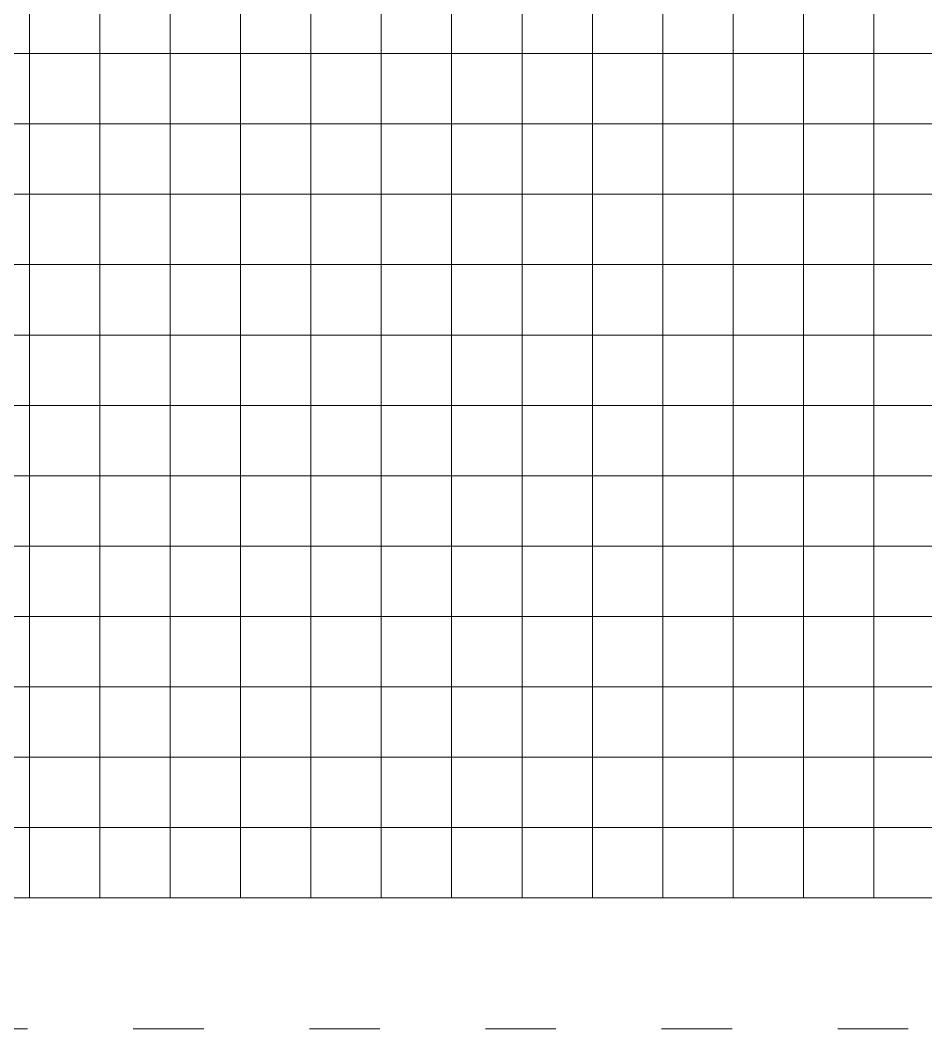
# Model space of a CAD drawing. Header units: millimetres. Extents: x 6388 to 10588, y 8 to 2978.
# Drawn here: x 9596.8 to 9751.1, y 2234.7 to 2406.6 of the extents above; entities that cross this region are included whole.
import ezdxf

# ---------------------------------------------------------------- set-up
doc = ezdxf.new("R2010")
doc.units = ezdxf.units.MM
doc.linetypes.add('ACAD_ISO03W100', pattern=[30, 12, -18])

msp = doc.modelspace()

# ---------------------------------------------------------------- linework, layer by layer
at = {"lineweight": 5}
for p, q in [((9598.4, 2412.85), (9598.4, 2400.86)), ((9610.39, 2412.85), (9610.39, 2400.86)), ((9610.39, 2400.86), (9610.39, 2412.85)), ((9622.37, 2412.85), (9622.37, 2400.86)), ((9622.37, 2400.86), (9622.37, 2412.85)), ((9634.36, 2412.85), (9634.36, 2400.86)), ((9634.36, 2400.86), (9634.36, 2412.85)), ((9646.35, 2412.85), (9646.35, 2400.86)), ((9646.35, 2400.86), (9646.35, 2412.85)), ((9658.33, 2412.85), (9658.33, 2400.86)), ((9658.33, 2400.86), (9658.33, 2412.85)), ((9670.32, 2412.85), (9670.32, 2400.86)), ((9670.32, 2400.86), (9670.32, 2412.85)), ((9682.31, 2412.85), (9682.31, 2400.86)), ((9682.31, 2400.86), (9682.31, 2412.85)), ((9694.29, 2412.85), (9694.29, 2400.86)), ((9694.29, 2400.86), (9694.29, 2412.85)), ((9706.28, 2412.85), (9706.28, 2400.86)), ((9706.28, 2400.86), (9706.28, 2412.85)), ((9718.26, 2412.85), (9718.26, 2400.86)), ((9718.26, 2400.86), (9718.26, 2412.85)), ((9730.25, 2412.85), (9730.25, 2400.86)), ((9730.25, 2400.86), (9730.25, 2412.85)), ((9742.24, 2412.85), (9742.24, 2400.86)), ((9742.24, 2400.86), (9742.24, 2412.85)), ((9598.4, 2400.86), (9586.42, 2400.86)), ((9586.42, 2400.86), (9598.4, 2400.86)), ((9610.39, 2400.86), (9598.4, 2400.86)), ((9598.4, 2400.86), (9598.4, 2388.88)), ((9598.4, 2400.86), (9610.39, 2400.86)), ((9622.37, 2400.86), (9610.39, 2400.86)), ((9610.39, 2400.86), (9610.39, 2388.88)), ((9610.39, 2388.88), (9610.39, 2400.86)), ((9610.39, 2400.86), (9622.37, 2400.86)), ((9634.36, 2400.86), (9622.37, 2400.86)), ((9622.37, 2400.86), (9622.37, 2388.88)), ((9622.37, 2388.88), (9622.37, 2400.86)), ((9622.37, 2400.86), (9634.36, 2400.86)), ((9646.35, 2400.86), (9634.36, 2400.86)), ((9634.36, 2400.86), (9634.36, 2388.88)), ((9634.36, 2388.88), (9634.36, 2400.86)), ((9634.36, 2400.86), (9646.35, 2400.86)), ((9658.33, 2400.86), (9646.35, 2400.86)), ((9646.35, 2400.86), (9646.35, 2388.88)), ((9646.35, 2388.88), (9646.35, 2400.86)), ((9646.35, 2400.86), (9658.33, 2400.86)), ((9670.32, 2400.86), (9658.33, 2400.86)), ((9658.33, 2400.86), (9658.33, 2388.88)), ((9658.33, 2388.88), (9658.33, 2400.86)), ((9658.33, 2400.86), (9670.32, 2400.86)), ((9682.31, 2400.86), (9670.32, 2400.86)), ((9670.32, 2400.86), (9670.32, 2388.88)), ((9670.32, 2388.88), (9670.32, 2400.86)), ((9670.32, 2400.86), (9682.31, 2400.86)), ((9694.29, 2400.86), (9682.31, 2400.86)), ((9682.31, 2400.86), (9682.31, 2388.88)), ((9682.31, 2388.88), (9682.31, 2400.86)), ((9682.31, 2400.86), (9694.29, 2400.86)), ((9706.28, 2400.86), (9694.29, 2400.86)), ((9694.29, 2400.86), (9694.29, 2388.88)), ((9694.29, 2388.88), (9694.29, 2400.86)), ((9694.29, 2400.86), (9706.28, 2400.86)), ((9718.26, 2400.86), (9706.28, 2400.86)), ((9706.28, 2400.86), (9706.28, 2388.88)), ((9706.28, 2388.88), (9706.28, 2400.86)), ((9706.28, 2400.86), (9718.26, 2400.86)), ((9730.25, 2400.86), (9718.26, 2400.86)), ((9718.26, 2400.86), (9718.26, 2388.88)), ((9718.26, 2388.88), (9718.26, 2400.86)), ((9718.26, 2400.86), (9730.25, 2400.86)), ((9742.24, 2400.86), (9730.25, 2400.86)), ((9730.25, 2400.86), (9730.25, 2388.88)), ((9730.25, 2388.88), (9730.25, 2400.86)), ((9730.25, 2400.86), (9742.24, 2400.86)), ((9754.22, 2400.86), (9742.24, 2400.86)), ((9742.24, 2400.86), (9742.24, 2388.88)), ((9742.24, 2388.88), (9742.24, 2400.86)), ((9742.24, 2400.86), (9754.22, 2400.86)), ((9598.4, 2388.88), (9586.42, 2388.88)), ((9610.39, 2388.88), (9598.4, 2388.88)), ((9598.4, 2388.88), (9598.4, 2376.89)), ((9598.4, 2376.89), (9598.4, 2388.88)), ((9598.4, 2388.88), (9610.39, 2388.88)), ((9622.37, 2388.88), (9610.39, 2388.88)), ((9610.39, 2388.88), (9610.39, 2376.89)), ((9610.39, 2376.89), (9610.39, 2388.88)), ((9610.39, 2388.88), (9622.37, 2388.88)), ((9634.36, 2388.88), (9622.37, 2388.88)), ((9622.37, 2388.88), (9622.37, 2376.89)), ((9622.37, 2376.89), (9622.37, 2388.88)), ((9622.37, 2388.88), (9634.36, 2388.88)), ((9646.35, 2388.88), (9634.36, 2388.88)), ((9634.36, 2388.88), (9634.36, 2376.89)), ((9634.36, 2376.89), (9634.36, 2388.88)), ((9634.36, 2388.88), (9646.35, 2388.88)), ((9658.33, 2388.88), (9646.35, 2388.88)), ((9646.35, 2388.88), (9646.35, 2376.89)), ((9646.35, 2376.89), (9646.35, 2388.88)), ((9646.35, 2388.88), (9658.33, 2388.88)), ((9670.32, 2388.88), (9658.33, 2388.88)), ((9658.33, 2388.88), (9658.33, 2376.89)), ((9658.33, 2376.89), (9658.33, 2388.88)), ((9658.33, 2388.88), (9670.32, 2388.88)), ((9682.31, 2388.88), (9670.32, 2388.88)), ((9670.32, 2388.88), (9670.32, 2376.89)), ((9670.32, 2376.89), (9670.32, 2388.88)), ((9670.32, 2388.88), (9682.31, 2388.88)), ((9694.29, 2388.88), (9682.31, 2388.88)), ((9682.31, 2388.88), (9682.31, 2376.89)), ((9682.31, 2376.89), (9682.31, 2388.88)), ((9682.31, 2388.88), (9694.29, 2388.88)), ((9706.28, 2388.88), (9694.29, 2388.88)), ((9694.29, 2388.88), (9694.29, 2376.89)), ((9694.29, 2376.89), (9694.29, 2388.88)), ((9694.29, 2388.88), (9706.28, 2388.88)), ((9718.26, 2388.88), (9706.28, 2388.88)), ((9706.28, 2388.88), (9706.28, 2376.89)), ((9706.28, 2376.89), (9706.28, 2388.88)), ((9706.28, 2388.88), (9718.26, 2388.88)), ((9730.25, 2388.88), (9718.26, 2388.88)), ((9718.26, 2388.88), (9718.26, 2376.89)), ((9718.26, 2376.89), (9718.26, 2388.88)), ((9718.26, 2388.88), (9730.25, 2388.88)), ((9742.24, 2388.88), (9730.25, 2388.88)), ((9730.25, 2388.88), (9730.25, 2376.89)), ((9730.25, 2376.89), (9730.25, 2388.88)), ((9730.25, 2388.88), (9742.24, 2388.88)), ((9754.22, 2388.88), (9742.24, 2388.88)), ((9742.24, 2388.88), (9742.24, 2376.89)), ((9742.24, 2376.89), (9742.24, 2388.88)), ((9742.24, 2388.88), (9754.22, 2388.88)), ((9598.4, 2376.89), (9586.42, 2376.89)), ((9586.42, 2376.89), (9598.4, 2376.89)), ((9610.39, 2376.89), (9598.4, 2376.89)), ((9598.4, 2376.89), (9598.4, 2364.91)), ((9598.4, 2364.91), (9598.4, 2376.89)), ((9598.4, 2376.89), (9610.39, 2376.89)), ((9622.37, 2376.89), (9610.39, 2376.89)), ((9610.39, 2376.89), (9610.39, 2364.91)), ((9610.39, 2364.91), (9610.39, 2376.89)), ((9610.39, 2376.89), (9622.37, 2376.89)), ((9634.36, 2376.89), (9622.37, 2376.89)), ((9622.37, 2376.89), (9622.37, 2364.91)), ((9622.37, 2364.91), (9622.37, 2376.89)), ((9622.37, 2376.89), (9634.36, 2376.89)), ((9646.35, 2376.89), (9634.36, 2376.89)), ((9634.36, 2376.89), (9634.36, 2364.91)), ((9634.36, 2364.91), (9634.36, 2376.89)), ((9634.36, 2376.89), (9646.35, 2376.89)), ((9658.33, 2376.89), (9646.35, 2376.89)), ((9646.35, 2376.89), (9646.35, 2364.91)), ((9646.35, 2364.91), (9646.35, 2376.89)), ((9646.35, 2376.89), (9658.33, 2376.89)), ((9670.32, 2376.89), (9658.33, 2376.89)), ((9658.33, 2376.89), (9658.33, 2364.91)), ((9658.33, 2364.91), (9658.33, 2376.89)), ((9658.33, 2376.89), (9670.32, 2376.89)), ((9682.31, 2376.89), (9670.32, 2376.89)), ((9670.32, 2376.89), (9670.32, 2364.91)), ((9670.32, 2364.91), (9670.32, 2376.89)), ((9670.32, 2376.89), (9682.31, 2376.89)), ((9694.29, 2376.89), (9682.31, 2376.89)), ((9682.31, 2376.89), (9682.31, 2364.91)), ((9682.31, 2364.91), (9682.31, 2376.89)), ((9682.31, 2376.89), (9694.29, 2376.89)), ((9706.28, 2376.89), (9694.29, 2376.89)), ((9694.29, 2376.89), (9694.29, 2364.91)), ((9694.29, 2364.91), (9694.29, 2376.89)), ((9694.29, 2376.89), (9706.28, 2376.89)), ((9718.26, 2376.89), (9706.28, 2376.89)), ((9706.28, 2376.89), (9706.28, 2364.91)), ((9706.28, 2364.91), (9706.28, 2376.89)), ((9706.28, 2376.89), (9718.26, 2376.89)), ((9730.25, 2376.89), (9718.26, 2376.89)), ((9718.26, 2376.89), (9718.26, 2364.91)), ((9718.26, 2364.91), (9718.26, 2376.89)), ((9718.26, 2376.89), (9730.25, 2376.89)), ((9742.24, 2376.89), (9730.25, 2376.89)), ((9730.25, 2376.89), (9730.25, 2364.91)), ((9730.25, 2364.91), (9730.25, 2376.89)), ((9730.25, 2376.89), (9742.24, 2376.89)), ((9754.22, 2376.89), (9742.24, 2376.89)), ((9742.24, 2376.89), (9742.24, 2364.91)), ((9742.24, 2364.91), (9742.24, 2376.89)), ((9742.24, 2376.89), (9754.22, 2376.89)), ((9598.4, 2364.91), (9586.42, 2364.91)), ((9586.42, 2364.91), (9598.4, 2364.91)), ((9610.39, 2364.91), (9598.4, 2364.91)), ((9598.4, 2364.91), (9598.4, 2352.92)), ((9598.4, 2352.92), (9598.4, 2364.91)), ((9598.4, 2364.91), (9610.39, 2364.91)), ((9622.37, 2364.91), (9610.39, 2364.91)), ((9610.39, 2364.91), (9610.39, 2352.92)), ((9610.39, 2352.92), (9610.39, 2364.91)), ((9610.39, 2364.91), (9622.37, 2364.91)), ((9634.36, 2364.91), (9622.37, 2364.91)), ((9622.37, 2364.91), (9622.37, 2352.92)), ((9622.37, 2352.92), (9622.37, 2364.91)), ((9622.37, 2364.91), (9634.36, 2364.91)), ((9646.35, 2364.91), (9634.36, 2364.91)), ((9634.36, 2364.91), (9634.36, 2352.92)), ((9634.36, 2352.92), (9634.36, 2364.91)), ((9634.36, 2364.91), (9646.35, 2364.91)), ((9658.33, 2364.91), (9646.35, 2364.91)), ((9646.35, 2364.91), (9646.35, 2352.92)), ((9646.35, 2352.92), (9646.35, 2364.91)), ((9646.35, 2364.91), (9658.33, 2364.91)), ((9670.32, 2364.91), (9658.33, 2364.91)), ((9658.33, 2364.91), (9658.33, 2352.92)), ((9658.33, 2352.92), (9658.33, 2364.91)), ((9658.33, 2364.91), (9670.32, 2364.91)), ((9682.31, 2364.91), (9670.32, 2364.91)), ((9670.32, 2364.91), (9670.32, 2352.92)), ((9670.32, 2352.92), (9670.32, 2364.91)), ((9670.32, 2364.91), (9682.31, 2364.91)), ((9694.29, 2364.91), (9682.31, 2364.91)), ((9682.31, 2364.91), (9682.31, 2352.92)), ((9682.31, 2352.92), (9682.31, 2364.91)), ((9682.31, 2364.91), (9694.29, 2364.91)), ((9706.28, 2364.91), (9694.29, 2364.91)), ((9694.29, 2364.91), (9694.29, 2352.92)), ((9694.29, 2352.92), (9694.29, 2364.91)), ((9694.29, 2364.91), (9706.28, 2364.91)), ((9718.26, 2364.91), (9706.28, 2364.91)), ((9706.28, 2364.91), (9706.28, 2352.92)), ((9706.28, 2352.92), (9706.28, 2364.91)), ((9706.28, 2364.91), (9718.26, 2364.91)), ((9730.25, 2364.91), (9718.26, 2364.91)), ((9718.26, 2364.91), (9718.26, 2352.92)), ((9718.26, 2352.92), (9718.26, 2364.91)), ((9718.26, 2364.91), (9730.25, 2364.91)), ((9742.24, 2364.91), (9730.25, 2364.91)), ((9730.25, 2364.91), (9730.25, 2352.92)), ((9730.25, 2352.92), (9730.25, 2364.91)), ((9730.25, 2364.91), (9742.24, 2364.91)), ((9754.22, 2364.91), (9742.24, 2364.91)), ((9742.24, 2364.91), (9742.24, 2352.92)), ((9742.24, 2352.92), (9742.24, 2364.91)), ((9742.24, 2364.91), (9754.22, 2364.91)), ((9598.4, 2352.92), (9586.42, 2352.92)), ((9586.42, 2352.92), (9598.4, 2352.92)), ((9610.39, 2352.92), (9598.4, 2352.92)), ((9598.4, 2352.92), (9598.4, 2340.93)), ((9598.4, 2340.93), (9598.4, 2352.92)), ((9598.4, 2352.92), (9610.39, 2352.92)), ((9622.37, 2352.92), (9610.39, 2352.92)), ((9610.39, 2352.92), (9610.39, 2340.93)), ((9610.39, 2340.93), (9610.39, 2352.92)), ((9610.39, 2352.92), (9622.37, 2352.92)), ((9634.36, 2352.92), (9622.37, 2352.92)), ((9622.37, 2352.92), (9622.37, 2340.93)), ((9622.37, 2340.93), (9622.37, 2352.92)), ((9622.37, 2352.92), (9634.36, 2352.92)), ((9646.35, 2352.92), (9634.36, 2352.92)), ((9634.36, 2352.92), (9634.36, 2340.93)), ((9634.36, 2340.93), (9634.36, 2352.92)), ((9634.36, 2352.92), (9646.35, 2352.92)), ((9658.33, 2352.92), (9646.35, 2352.92)), ((9646.35, 2352.92), (9646.35, 2340.93)), ((9646.35, 2340.93), (9646.35, 2352.92)), ((9646.35, 2352.92), (9658.33, 2352.92)), ((9670.32, 2352.92), (9658.33, 2352.92)), ((9658.33, 2352.92), (9658.33, 2340.93)), ((9658.33, 2340.93), (9658.33, 2352.92)), ((9658.33, 2352.92), (9670.32, 2352.92)), ((9682.31, 2352.92), (9670.32, 2352.92)), ((9670.32, 2352.92), (9670.32, 2340.93)), ((9670.32, 2340.93), (9670.32, 2352.92)), ((9670.32, 2352.92), (9682.31, 2352.92)), ((9694.29, 2352.92), (9682.31, 2352.92)), ((9682.31, 2352.92), (9682.31, 2340.93)), ((9682.31, 2340.93), (9682.31, 2352.92)), ((9682.31, 2352.92), (9694.29, 2352.92)), ((9706.28, 2352.92), (9694.29, 2352.92)), ((9694.29, 2352.92), (9694.29, 2340.93)), ((9694.29, 2340.93), (9694.29, 2352.92)), ((9694.29, 2352.92), (9706.28, 2352.92)), ((9718.26, 2352.92), (9706.28, 2352.92)), ((9706.28, 2352.92), (9706.28, 2340.93)), ((9706.28, 2340.93), (9706.28, 2352.92)), ((9706.28, 2352.92), (9718.26, 2352.92)), ((9730.25, 2352.92), (9718.26, 2352.92)), ((9718.26, 2352.92), (9718.26, 2340.93)), ((9718.26, 2340.93), (9718.26, 2352.92)), ((9718.26, 2352.92), (9730.25, 2352.92)), ((9742.24, 2352.92), (9730.25, 2352.92)), ((9730.25, 2352.92), (9730.25, 2340.93)), ((9730.25, 2340.93), (9730.25, 2352.92)), ((9730.25, 2352.92), (9742.24, 2352.92)), ((9754.22, 2352.92), (9742.24, 2352.92)), ((9742.24, 2352.92), (9742.24, 2340.93)), ((9742.24, 2340.93), (9742.24, 2352.92)), ((9742.24, 2352.92), (9754.22, 2352.92)), ((9598.4, 2340.93), (9586.42, 2340.93)), ((9586.42, 2340.93), (9598.4, 2340.93)), ((9610.39, 2340.93), (9598.4, 2340.93)), ((9598.4, 2340.93), (9598.4, 2328.95)), ((9598.4, 2328.95), (9598.4, 2340.93)), ((9598.4, 2340.93), (9610.39, 2340.93)), ((9622.37, 2340.93), (9610.39, 2340.93)), ((9610.39, 2340.93), (9610.39, 2328.95)), ((9610.39, 2328.95), (9610.39, 2340.93)), ((9610.39, 2340.93), (9622.37, 2340.93)), ((9634.36, 2340.93), (9622.37, 2340.93)), ((9622.37, 2340.93), (9622.37, 2328.95)), ((9622.37, 2328.95), (9622.37, 2340.93)), ((9622.37, 2340.93), (9634.36, 2340.93)), ((9646.35, 2340.93), (9634.36, 2340.93)), ((9634.36, 2340.93), (9634.36, 2328.95)), ((9634.36, 2328.95), (9634.36, 2340.93)), ((9634.36, 2340.93), (9646.35, 2340.93)), ((9658.33, 2340.93), (9646.35, 2340.93)), ((9646.35, 2340.93), (9646.35, 2328.95)), ((9646.35, 2328.95), (9646.35, 2340.93)), ((9646.35, 2340.93), (9658.33, 2340.93)), ((9670.32, 2340.93), (9658.33, 2340.93)), ((9658.33, 2340.93), (9658.33, 2328.95)), ((9658.33, 2328.95), (9658.33, 2340.93)), ((9658.33, 2340.93), (9670.32, 2340.93)), ((9682.31, 2340.93), (9670.32, 2340.93)), ((9670.32, 2340.93), (9670.32, 2328.95)), ((9670.32, 2328.95), (9670.32, 2340.93)), ((9670.32, 2340.93), (9682.31, 2340.93)), ((9694.29, 2340.93), (9682.31, 2340.93)), ((9682.31, 2340.93), (9682.31, 2328.95)), ((9682.31, 2328.95), (9682.31, 2340.93)), ((9682.31, 2340.93), (9694.29, 2340.93)), ((9706.28, 2340.93), (9694.29, 2340.93)), ((9694.29, 2340.93), (9694.29, 2328.95)), ((9694.29, 2328.95), (9694.29, 2340.93)), ((9694.29, 2340.93), (9706.28, 2340.93)), ((9718.26, 2340.93), (9706.28, 2340.93)), ((9706.28, 2340.93), (9706.28, 2328.95)), ((9706.28, 2328.95), (9706.28, 2340.93)), ((9706.28, 2340.93), (9718.26, 2340.93)), ((9730.25, 2340.93), (9718.26, 2340.93)), ((9718.26, 2340.93), (9718.26, 2328.95)), ((9718.26, 2328.95), (9718.26, 2340.93)), ((9718.26, 2340.93), (9730.25, 2340.93)), ((9742.24, 2340.93), (9730.25, 2340.93)), ((9730.25, 2340.93), (9730.25, 2328.95)), ((9730.25, 2328.95), (9730.25, 2340.93)), ((9730.25, 2340.93), (9742.24, 2340.93)), ((9754.22, 2340.93), (9742.24, 2340.93)), ((9742.24, 2340.93), (9742.24, 2328.95)), ((9742.24, 2328.95), (9742.24, 2340.93)), ((9742.24, 2340.93), (9754.22, 2340.93)), ((9598.4, 2328.95), (9586.42, 2328.95)), ((9586.42, 2328.95), (9598.4, 2328.95)), ((9610.39, 2328.95), (9598.4, 2328.95)), ((9598.4, 2328.95), (9598.4, 2316.96)), ((9598.4, 2316.96), (9598.4, 2328.95)), ((9598.4, 2328.95), (9610.39, 2328.95)), ((9622.37, 2328.95), (9610.39, 2328.95)), ((9610.39, 2328.95), (9610.39, 2316.96)), ((9610.39, 2316.96), (9610.39, 2328.95)), ((9610.39, 2328.95), (9622.37, 2328.95)), ((9634.36, 2328.95), (9622.37, 2328.95)), ((9622.37, 2328.95), (9622.37, 2316.96)), ((9622.37, 2316.96), (9622.37, 2328.95)), ((9622.37, 2328.95), (9634.36, 2328.95)), ((9646.35, 2328.95), (9634.36, 2328.95)), ((9634.36, 2328.95), (9634.36, 2316.96)), ((9634.36, 2316.96), (9634.36, 2328.95)), ((9634.36, 2328.95), (9646.35, 2328.95)), ((9658.33, 2328.95), (9646.35, 2328.95)), ((9646.35, 2328.95), (9646.35, 2316.96)), ((9646.35, 2316.96), (9646.35, 2328.95)), ((9646.35, 2328.95), (9658.33, 2328.95)), ((9670.32, 2328.95), (9658.33, 2328.95)), ((9658.33, 2328.95), (9658.33, 2316.96)), ((9658.33, 2316.96), (9658.33, 2328.95)), ((9658.33, 2328.95), (9670.32, 2328.95)), ((9682.31, 2328.95), (9670.32, 2328.95)), ((9670.32, 2328.95), (9670.32, 2316.96)), ((9670.32, 2316.96), (9670.32, 2328.95)), ((9670.32, 2328.95), (9682.31, 2328.95)), ((9694.29, 2328.95), (9682.31, 2328.95)), ((9682.31, 2328.95), (9682.31, 2316.96)), ((9682.31, 2316.96), (9682.31, 2328.95)), ((9682.31, 2328.95), (9694.29, 2328.95)), ((9706.28, 2328.95), (9694.29, 2328.95)), ((9694.29, 2328.95), (9694.29, 2316.96)), ((9694.29, 2316.96), (9694.29, 2328.95)), ((9694.29, 2328.95), (9706.28, 2328.95)), ((9718.26, 2328.95), (9706.28, 2328.95)), ((9706.28, 2328.95), (9706.28, 2316.96)), ((9706.28, 2316.96), (9706.28, 2328.95)), ((9706.28, 2328.95), (9718.26, 2328.95)), ((9730.25, 2328.95), (9718.26, 2328.95)), ((9718.26, 2328.95), (9718.26, 2316.96)), ((9718.26, 2316.96), (9718.26, 2328.95)), ((9718.26, 2328.95), (9730.25, 2328.95)), ((9742.24, 2328.95), (9730.25, 2328.95)), ((9730.25, 2328.95), (9730.25, 2316.96)), ((9730.25, 2316.96), (9730.25, 2328.95)), ((9730.25, 2328.95), (9742.24, 2328.95)), ((9754.22, 2328.95), (9742.24, 2328.95)), ((9742.24, 2328.95), (9742.24, 2316.96)), ((9742.24, 2316.96), (9742.24, 2328.95)), ((9742.24, 2328.95), (9754.22, 2328.95)), ((9598.4, 2316.96), (9586.42, 2316.96)), ((9586.42, 2316.96), (9598.4, 2316.96)), ((9610.39, 2316.96), (9598.4, 2316.96)), ((9598.4, 2316.96), (9598.4, 2304.97)), ((9598.4, 2304.97), (9598.4, 2316.96)), ((9598.4, 2316.96), (9610.39, 2316.96)), ((9622.37, 2316.96), (9610.39, 2316.96)), ((9610.39, 2316.96), (9610.39, 2304.97)), ((9610.39, 2304.97), (9610.39, 2316.96)), ((9610.39, 2316.96), (9622.37, 2316.96)), ((9634.36, 2316.96), (9622.37, 2316.96)), ((9622.37, 2316.96), (9622.37, 2304.97)), ((9622.37, 2304.97), (9622.37, 2316.96)), ((9622.37, 2316.96), (9634.36, 2316.96)), ((9646.35, 2316.96), (9634.36, 2316.96)), ((9634.36, 2316.96), (9634.36, 2304.97)), ((9634.36, 2304.97), (9634.36, 2316.96)), ((9634.36, 2316.96), (9646.35, 2316.96)), ((9658.33, 2316.96), (9646.35, 2316.96)), ((9646.35, 2316.96), (9646.35, 2304.97)), ((9646.35, 2304.97), (9646.35, 2316.96)), ((9646.35, 2316.96), (9658.33, 2316.96)), ((9670.32, 2316.96), (9658.33, 2316.96)), ((9658.33, 2316.96), (9658.33, 2304.97)), ((9658.33, 2304.97), (9658.33, 2316.96)), ((9658.33, 2316.96), (9670.32, 2316.96)), ((9682.31, 2316.96), (9670.32, 2316.96)), ((9670.32, 2316.96), (9670.32, 2304.97)), ((9670.32, 2304.97), (9670.32, 2316.96)), ((9670.32, 2316.96), (9682.31, 2316.96)), ((9694.29, 2316.96), (9682.31, 2316.96)), ((9682.31, 2316.96), (9682.31, 2304.97)), ((9682.31, 2304.97), (9682.31, 2316.96)), ((9682.31, 2316.96), (9694.29, 2316.96)), ((9706.28, 2316.96), (9694.29, 2316.96)), ((9694.29, 2316.96), (9694.29, 2304.97)), ((9694.29, 2304.97), (9694.29, 2316.96)), ((9694.29, 2316.96), (9706.28, 2316.96)), ((9718.26, 2316.96), (9706.28, 2316.96)), ((9706.28, 2316.96), (9706.28, 2304.97)), ((9706.28, 2304.97), (9706.28, 2316.96)), ((9706.28, 2316.96), (9718.26, 2316.96)), ((9730.25, 2316.96), (9718.26, 2316.96)), ((9718.26, 2316.96), (9718.26, 2304.97)), ((9718.26, 2304.97), (9718.26, 2316.96)), ((9718.26, 2316.96), (9730.25, 2316.96)), ((9742.24, 2316.96), (9730.25, 2316.96)), ((9730.25, 2316.96), (9730.25, 2304.97)), ((9730.25, 2304.97), (9730.25, 2316.96)), ((9730.25, 2316.96), (9742.24, 2316.96)), ((9754.22, 2316.96), (9742.24, 2316.96)), ((9742.24, 2316.96), (9742.24, 2304.97)), ((9742.24, 2304.97), (9742.24, 2316.96)), ((9742.24, 2316.96), (9754.22, 2316.96)), ((9598.4, 2304.97), (9586.42, 2304.97)), ((9586.42, 2304.97), (9598.4, 2304.97)), ((9610.39, 2304.97), (9598.4, 2304.97)), ((9598.4, 2304.97), (9598.4, 2292.99)), ((9598.4, 2292.99), (9598.4, 2304.97)), ((9598.4, 2304.97), (9610.39, 2304.97)), ((9622.37, 2304.97), (9610.39, 2304.97)), ((9610.39, 2304.97), (9610.39, 2292.99)), ((9610.39, 2292.99), (9610.39, 2304.97)), ((9610.39, 2304.97), (9622.37, 2304.97)), ((9634.36, 2304.97), (9622.37, 2304.97)), ((9622.37, 2304.97), (9622.37, 2292.99)), ((9622.37, 2292.99), (9622.37, 2304.97)), ((9622.37, 2304.97), (9634.36, 2304.97)), ((9646.35, 2304.97), (9634.36, 2304.97)), ((9634.36, 2304.97), (9634.36, 2292.99)), ((9634.36, 2292.99), (9634.36, 2304.97)), ((9634.36, 2304.97), (9646.35, 2304.97)), ((9658.33, 2304.97), (9646.35, 2304.97)), ((9646.35, 2304.97), (9646.35, 2292.99)), ((9646.35, 2292.99), (9646.35, 2304.97)), ((9646.35, 2304.97), (9658.33, 2304.97)), ((9670.32, 2304.97), (9658.33, 2304.97)), ((9658.33, 2304.97), (9658.33, 2292.99)), ((9658.33, 2292.99), (9658.33, 2304.97)), ((9658.33, 2304.97), (9670.32, 2304.97)), ((9682.31, 2304.97), (9670.32, 2304.97)), ((9670.32, 2304.97), (9670.32, 2292.99)), ((9670.32, 2292.99), (9670.32, 2304.97)), ((9670.32, 2304.97), (9682.31, 2304.97)), ((9694.29, 2304.97), (9682.31, 2304.97)), ((9682.31, 2304.97), (9682.31, 2292.99)), ((9682.31, 2292.99), (9682.31, 2304.97)), ((9682.31, 2304.97), (9694.29, 2304.97)), ((9706.28, 2304.97), (9694.29, 2304.97)), ((9694.29, 2304.97), (9694.29, 2292.99)), ((9694.29, 2292.99), (9694.29, 2304.97)), ((9694.29, 2304.97), (9706.28, 2304.97)), ((9718.26, 2304.97), (9706.28, 2304.97)), ((9706.28, 2304.97), (9706.28, 2292.99)), ((9706.28, 2292.99), (9706.28, 2304.97)), ((9706.28, 2304.97), (9718.26, 2304.97)), ((9730.25, 2304.97), (9718.26, 2304.97)), ((9718.26, 2304.97), (9718.26, 2292.99)), ((9718.26, 2292.99), (9718.26, 2304.97)), ((9718.26, 2304.97), (9730.25, 2304.97)), ((9742.24, 2304.97), (9730.25, 2304.97)), ((9730.25, 2304.97), (9730.25, 2292.99)), ((9730.25, 2292.99), (9730.25, 2304.97)), ((9730.25, 2304.97), (9742.24, 2304.97)), ((9754.22, 2304.97), (9742.24, 2304.97)), ((9742.24, 2304.97), (9742.24, 2292.99)), ((9742.24, 2292.99), (9742.24, 2304.97)), ((9742.24, 2304.97), (9754.22, 2304.97)), ((9598.4, 2292.99), (9586.42, 2292.99)), ((9586.42, 2292.99), (9598.4, 2292.99)), ((9610.39, 2292.99), (9598.4, 2292.99)), ((9598.4, 2292.99), (9598.4, 2281)), ((9598.4, 2281), (9598.4, 2292.99)), ((9598.4, 2292.99), (9610.39, 2292.99)), ((9622.37, 2292.99), (9610.39, 2292.99)), ((9610.39, 2292.99), (9610.39, 2281)), ((9610.39, 2281), (9610.39, 2292.99)), ((9610.39, 2292.99), (9622.37, 2292.99)), ((9634.36, 2292.99), (9622.37, 2292.99)), ((9622.37, 2292.99), (9622.37, 2281)), ((9622.37, 2281), (9622.37, 2292.99)), ((9622.37, 2292.99), (9634.36, 2292.99)), ((9646.35, 2292.99), (9634.36, 2292.99)), ((9634.36, 2292.99), (9634.36, 2281)), ((9634.36, 2281), (9634.36, 2292.99)), ((9634.36, 2292.99), (9646.35, 2292.99)), ((9658.33, 2292.99), (9646.35, 2292.99)), ((9646.35, 2292.99), (9646.35, 2281)), ((9646.35, 2281), (9646.35, 2292.99)), ((9646.35, 2292.99), (9658.33, 2292.99)), ((9670.32, 2292.99), (9658.33, 2292.99)), ((9658.33, 2292.99), (9658.33, 2281)), ((9658.33, 2281), (9658.33, 2292.99)), ((9658.33, 2292.99), (9670.32, 2292.99)), ((9682.31, 2292.99), (9670.32, 2292.99)), ((9670.32, 2292.99), (9670.32, 2281)), ((9670.32, 2281), (9670.32, 2292.99)), ((9670.32, 2292.99), (9682.31, 2292.99)), ((9694.29, 2292.99), (9682.31, 2292.99)), ((9682.31, 2292.99), (9682.31, 2281)), ((9682.31, 2281), (9682.31, 2292.99)), ((9682.31, 2292.99), (9694.29, 2292.99)), ((9706.28, 2292.99), (9694.29, 2292.99)), ((9694.29, 2292.99), (9694.29, 2281)), ((9694.29, 2281), (9694.29, 2292.99)), ((9694.29, 2292.99), (9706.28, 2292.99)), ((9718.26, 2292.99), (9706.28, 2292.99)), ((9706.28, 2292.99), (9706.28, 2281)), ((9706.28, 2281), (9706.28, 2292.99)), ((9706.28, 2292.99), (9718.26, 2292.99)), ((9730.25, 2292.99), (9718.26, 2292.99)), ((9718.26, 2292.99), (9718.26, 2281)), ((9718.26, 2281), (9718.26, 2292.99)), ((9718.26, 2292.99), (9730.25, 2292.99)), ((9742.24, 2292.99), (9730.25, 2292.99)), ((9730.25, 2292.99), (9730.25, 2281)), ((9730.25, 2281), (9730.25, 2292.99)), ((9730.25, 2292.99), (9742.24, 2292.99)), ((9754.22, 2292.99), (9742.24, 2292.99)), ((9742.24, 2292.99), (9742.24, 2281)), ((9742.24, 2281), (9742.24, 2292.99)), ((9742.24, 2292.99), (9754.22, 2292.99)), ((9586.42, 2281), (9598.4, 2281)), ((9598.4, 2281), (9610.39, 2281)), ((9598.4, 2281), (9598.4, 2269.02)), ((9598.4, 2269.02), (9598.4, 2281)), ((9610.39, 2281), (9622.37, 2281)), ((9610.39, 2281), (9610.39, 2269.02)), ((9610.39, 2269.02), (9610.39, 2281)), ((9622.37, 2281), (9634.36, 2281)), ((9622.37, 2281), (9622.37, 2269.02)), ((9622.37, 2269.02), (9622.37, 2281)), ((9634.36, 2281), (9646.35, 2281)), ((9634.36, 2281), (9634.36, 2269.02)), ((9634.36, 2269.02), (9634.36, 2281)), ((9646.35, 2281), (9658.33, 2281)), ((9646.35, 2281), (9646.35, 2269.02)), ((9646.35, 2269.02), (9646.35, 2281)), ((9658.33, 2281), (9670.32, 2281)), ((9658.33, 2281), (9658.33, 2269.02)), ((9658.33, 2269.02), (9658.33, 2281)), ((9670.32, 2281), (9682.31, 2281)), ((9670.32, 2281), (9670.32, 2269.02)), ((9670.32, 2269.02), (9670.32, 2281)), ((9682.31, 2281), (9694.29, 2281)), ((9682.31, 2281), (9682.31, 2269.02)), ((9682.31, 2269.02), (9682.31, 2281)), ((9694.29, 2281), (9706.28, 2281)), ((9694.29, 2281), (9694.29, 2269.02)), ((9694.29, 2269.02), (9694.29, 2281)), ((9706.28, 2281), (9718.26, 2281)), ((9706.28, 2281), (9706.28, 2269.02)), ((9706.28, 2269.02), (9706.28, 2281)), ((9718.26, 2281), (9730.25, 2281)), ((9718.26, 2281), (9718.26, 2269.02)), ((9718.26, 2269.02), (9718.26, 2281)), ((9730.25, 2281), (9742.24, 2281)), ((9730.25, 2281), (9730.25, 2269.02)), ((9730.25, 2269.02), (9730.25, 2281)), ((9742.24, 2281), (9754.22, 2281)), ((9742.24, 2281), (9742.24, 2269.02)), ((9742.24, 2269.02), (9742.24, 2281)), ((9598.4, 2269.02), (9586.42, 2269.02)), ((9586.42, 2269.02), (9598.4, 2269.02)), ((9610.39, 2269.02), (9598.4, 2269.02)), ((9598.4, 2269.02), (9598.4, 2257.03)), ((9598.4, 2257.03), (9598.4, 2269.02)), ((9598.4, 2269.02), (9610.39, 2269.02)), ((9622.37, 2269.02), (9610.39, 2269.02)), ((9610.39, 2269.02), (9610.39, 2257.03)), ((9610.39, 2257.03), (9610.39, 2269.02)), ((9610.39, 2269.02), (9622.37, 2269.02)), ((9634.36, 2269.02), (9622.37, 2269.02)), ((9622.37, 2269.02), (9622.37, 2257.03)), ((9622.37, 2257.03), (9622.37, 2269.02)), ((9622.37, 2269.02), (9634.36, 2269.02)), ((9646.35, 2269.02), (9634.36, 2269.02)), ((9634.36, 2269.02), (9634.36, 2257.03)), ((9634.36, 2257.03), (9634.36, 2269.02)), ((9634.36, 2269.02), (9646.35, 2269.02)), ((9658.33, 2269.02), (9646.35, 2269.02)), ((9646.35, 2269.02), (9646.35, 2257.03)), ((9646.35, 2257.03), (9646.35, 2269.02)), ((9646.35, 2269.02), (9658.33, 2269.02)), ((9670.32, 2269.02), (9658.33, 2269.02)), ((9658.33, 2269.02), (9658.33, 2257.03)), ((9658.33, 2257.03), (9658.33, 2269.02)), ((9658.33, 2269.02), (9670.32, 2269.02)), ((9682.31, 2269.02), (9670.32, 2269.02)), ((9670.32, 2269.02), (9670.32, 2257.03)), ((9670.32, 2257.03), (9670.32, 2269.02)), ((9670.32, 2269.02), (9682.31, 2269.02)), ((9694.29, 2269.02), (9682.31, 2269.02)), ((9682.31, 2269.02), (9682.31, 2257.03)), ((9682.31, 2257.03), (9682.31, 2269.02)), ((9682.31, 2269.02), (9694.29, 2269.02)), ((9706.28, 2269.02), (9694.29, 2269.02)), ((9694.29, 2269.02), (9694.29, 2257.03)), ((9694.29, 2257.03), (9694.29, 2269.02)), ((9694.29, 2269.02), (9706.28, 2269.02)), ((9718.26, 2269.02), (9706.28, 2269.02)), ((9706.28, 2269.02), (9706.28, 2257.03)), ((9706.28, 2257.03), (9706.28, 2269.02)), ((9706.28, 2269.02), (9718.26, 2269.02)), ((9730.25, 2269.02), (9718.26, 2269.02)), ((9718.26, 2269.02), (9718.26, 2257.03)), ((9718.26, 2257.03), (9718.26, 2269.02)), ((9718.26, 2269.02), (9730.25, 2269.02)), ((9742.24, 2269.02), (9730.25, 2269.02)), ((9730.25, 2269.02), (9730.25, 2257.03)), ((9730.25, 2257.03), (9730.25, 2269.02)), ((9730.25, 2269.02), (9742.24, 2269.02)), ((9754.22, 2269.02), (9742.24, 2269.02)), ((9742.24, 2269.02), (9742.24, 2257.03)), ((9742.24, 2257.03), (9742.24, 2269.02)), ((9742.24, 2269.02), (9754.22, 2269.02)), ((9586.42, 2257.03), (9598.4, 2257.03)), ((9598.4, 2257.03), (9610.39, 2257.03)), ((9610.39, 2257.03), (9622.37, 2257.03)), ((9622.37, 2257.03), (9634.36, 2257.03)), ((9634.36, 2257.03), (9646.35, 2257.03)), ((9646.35, 2257.03), (9658.33, 2257.03)), ((9658.33, 2257.03), (9670.32, 2257.03)), ((9670.32, 2257.03), (9682.31, 2257.03)), ((9682.31, 2257.03), (9694.29, 2257.03)), ((9694.29, 2257.03), (9706.28, 2257.03)), ((9706.28, 2257.03), (9718.26, 2257.03)), ((9718.26, 2257.03), (9730.25, 2257.03)), ((9730.25, 2257.03), (9742.24, 2257.03)), ((9742.24, 2257.03), (9754.22, 2257.03))]:
    msp.add_line(p, q, dxfattribs=at)
at = {"linetype": 'ACAD_ISO03W100', "lineweight": 5}
msp.add_line((9526.08, 2234.74), (10293.2, 2234.74), dxfattribs=at)

doc.saveas('drawing.dxf')
